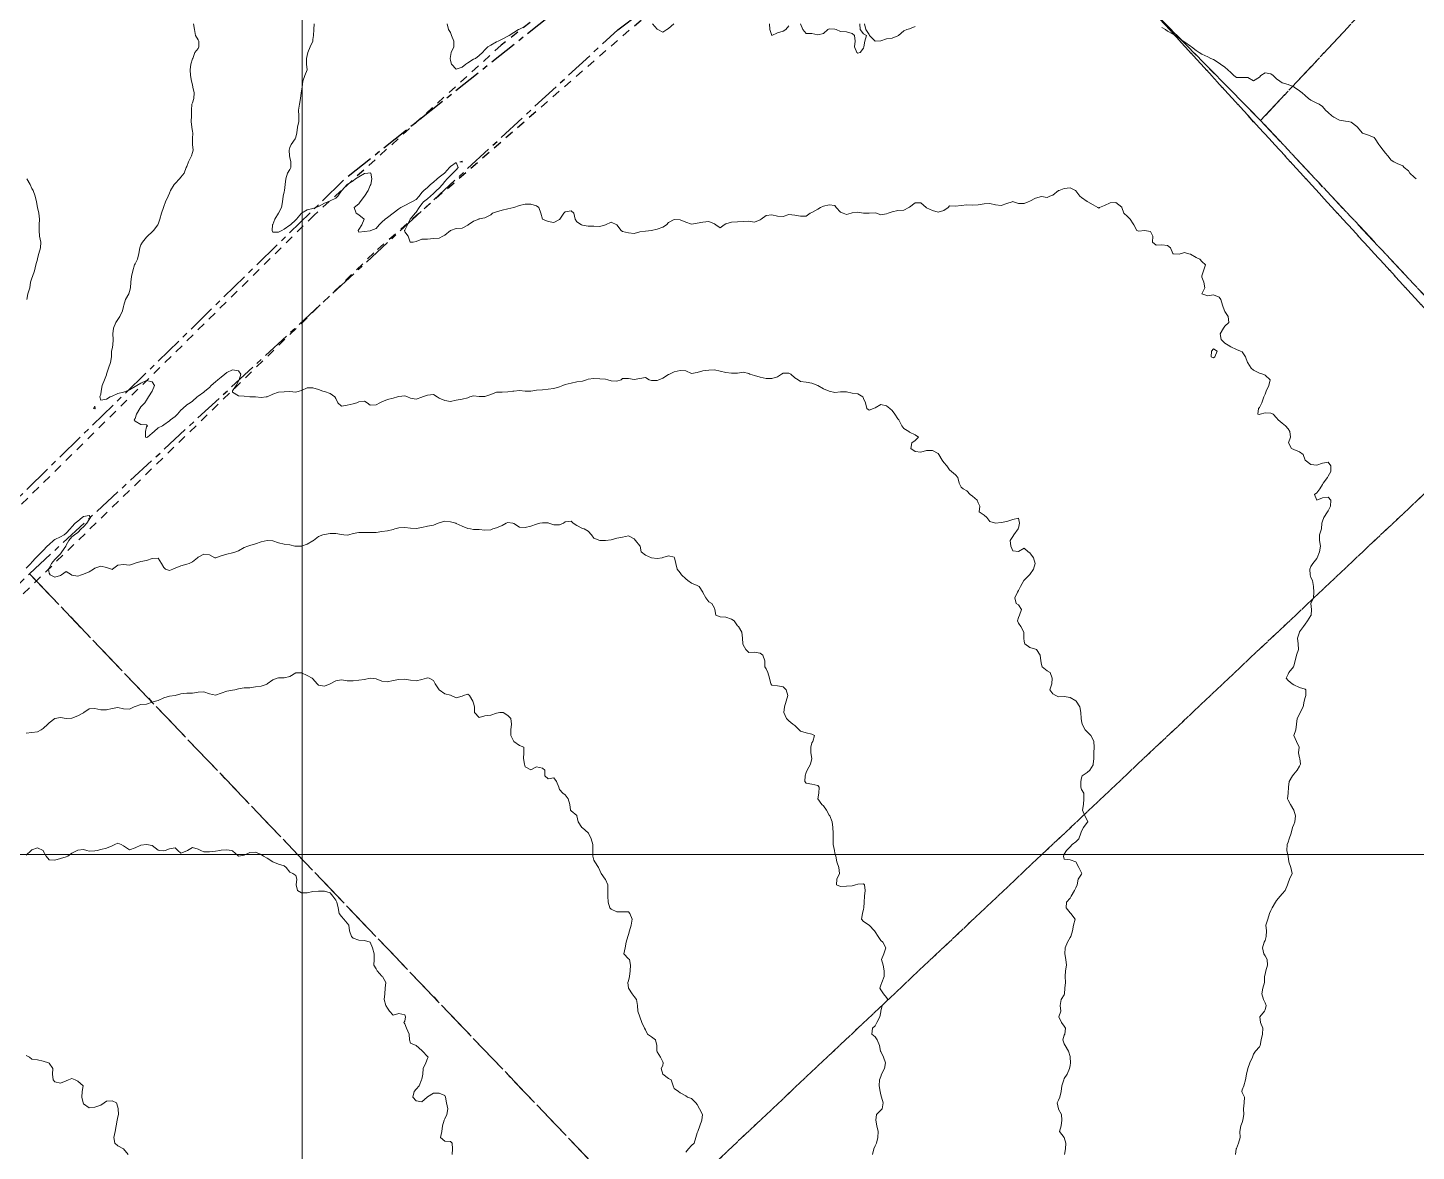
# Model space of a CAD drawing. Header units: centimetres. Extents: x 0 to 642158, y -847 to 649707.
# Drawn here: x 616142.9 to 616263.9, y 620061.5 to 620159.4 of the extents above; entities that cross this region are included whole.
import ezdxf

# ---------------------------------------------------------------- set-up
doc = ezdxf.new("R2010")
doc.units = ezdxf.units.CM
doc.header["$MEASUREMENT"] = 0
doc.linetypes.add('CENTERX2', pattern=[4, 2.5, -0.5, 0.5, -0.5])
doc.linetypes.add('JIS_02_0.7', pattern=[1.35, 0.75, -0.6])
for name, color, linetype, lineweight in [('MEV_grille', 254, 'Continuous', 9), ('WAL_parcellaire agricole', 7, 'JIS_02_0.7', 25), ('WAL_topographie 0.5', 253, 'Continuous', 20)]:
    doc.layers.add(name, color=color, linetype=linetype, lineweight=lineweight)
doc.layers.add('SPW_parcellaire cadastral', color=7, linetype='CENTERX2', lineweight=25, true_color=0xff0542)

# ---------------------------------------------------------------- blocks, each defined once
blk = doc.blocks.new('*U114')
at = {"layer": 'MEV_grille', "transparency": 33554687}
blk.add_lwpolyline([(-1338.46, 0), (1338.46, 0)], dxfattribs=at)
blk = doc.blocks.new('*U115')
at = {"layer": 'MEV_grille', "color": 0, "linetype": 'ByBlock', "lineweight": -2, "transparency": 16777216}
blk.add_blockref('*U114', (0, -2300), dxfattribs=at)
blk = doc.blocks.new('*U112')
at = {"layer": 'MEV_grille', "transparency": 33554687}
blk.add_lwpolyline([(0, 1825.48), (0, -1825.48)], dxfattribs=at)
blk = doc.blocks.new('*U113')
at = {"layer": 'MEV_grille', "color": 0, "linetype": 'ByBlock', "lineweight": -2, "transparency": 16777216}
blk.add_blockref('*U112', (800, 0), dxfattribs=at)

msp = doc.modelspace()

# ---------------------------------------------------------------- linework, layer by layer
at = {"layer": 'SPW_parcellaire cadastral'}
for points in [[(616155.9, 620242.08), (616216.6, 620182.86), (616170.37, 620146.09), (616119.96, 620096.9), (616069.56, 620148.73), (616067.6, 620150.74), (616073.59, 620158.11), (616113.07, 620206.18), (616147.2, 620247.75), (616150.2, 620246.29), (616151.22, 620245.8), (616155.9, 620242.08)], [(616222.13, 620179.98), (616283.97, 620227.06), (616286.31, 620227.66), (616306.46, 620204.93), (616291.83, 620192.56), (616278.13, 620180.94), (616277.11, 620179.86), (616250.36, 620151.34), (616222.13, 620179.98)], [(616222.13, 620179.98), (616250.36, 620151.34), (616334.42, 620061.61), (616280.66, 620008.69), (616260.83, 619988.74), (616195.35, 620057.12), (616143.04, 620111.85), (616194.32, 620159.24), (616222.13, 620179.98)], [(616334.42, 620061.61), (616250.36, 620151.34), (616277.11, 620179.86), (616361.28, 620089.74), (616352.29, 620080.31), (616335.2, 620062.38), (616334.42, 620061.61)], [(616077.74, 620009.28), (616059.73, 620026.74), (616058.29, 620028.13), (616143.04, 620111.85), (616195.35, 620057.12), (616112.99, 619974.75), (616077.74, 620009.28)]]:
    msp.add_lwpolyline(points, dxfattribs=at)
at = {"layer": 'WAL_parcellaire agricole'}
for points in [[(616150.91, 620359.08), (616183.11, 620336.64), (616208.95, 620308.64), (616155.62, 620243.47), (616217.86, 620182.71), (616203.66, 620173.21), (616184.17, 620157.9), (616167.87, 620143.1), (616128.47, 620104.2), (616097.78, 620073.39), (616056.23, 620032.04), (616023.65, 620063.14), (616022.71, 620062.37), (616011.3, 620073.7), (616009.71, 620074.11), (615999.98, 620060.38), (615981.48, 620034.03), (615960.98, 620049.53), (615951.28, 620035.38), (615946.22, 620026.58), (615935.6, 620032.37), (615936.08, 620036.98), (616150.91, 620359.08)], [(616451.58, 620182.83), (616359.35, 620087.95), (616335.14, 620062.82), (616272.57, 620126.31), (616223.3, 620180.14)], [(616196.96, 620160.61), (616207.56, 620168.81), (616223.3, 620180.14), (616272.57, 620126.31), (616113.49, 619976.3), (616060.15, 620027.29), (616123.14, 620091.3), (616173.37, 620140.1), (616196.96, 620160.61)], [(616319.64, 620046.82), (616269.98, 619995.15), (616211.32, 619940.14), (616204.66, 619942.48), (616171.16, 619951.8), (616128.49, 619960.8), (616113.49, 619976.3), (616272.57, 620126.31), (616335.14, 620062.82), (616319.64, 620046.82)]]:
    msp.add_lwpolyline(points, dxfattribs=at)
at = {"layer": 'WAL_topographie 0.5'}
for points in [[(616157.34, 620159.75), (616157.44, 620159.25), (616157.52, 620158.75), (616157.75, 620158.36), (616157.8, 620158.25), (616157.81, 620157.75), (616157.75, 620157.61), (616157.47, 620157.25), (616157.27, 620156.75), (616157.25, 620156.7), (616157.12, 620156.25), (616157.04, 620155.75), (616157.09, 620155.25), (616157.18, 620154.75), (616157.25, 620154.44), (616157.29, 620154.25), (616157.4, 620153.75), (616157.38, 620153.25), (616157.25, 620152.88), (616157.2, 620152.75), (616157.18, 620152.25), (616157.18, 620151.75), (616157.13, 620151.25), (616157.2, 620150.75), (616157.25, 620150.39), (616157.28, 620150.25), (616157.25, 620149.75), (616157.26, 620149.25), (616157.3, 620148.75), (616157.25, 620148.54), (616157.18, 620148.25), (616156.91, 620147.75), (616156.75, 620147.34), (616156.71, 620147.25), (616156.53, 620146.75), (616156.25, 620146.39), (616156.13, 620146.25), (616155.75, 620145.84), (616155.66, 620145.75), (616155.34, 620145.25), (616155.25, 620145.02), (616155.13, 620144.75), (616154.89, 620144.25), (616154.75, 620143.84), (616154.72, 620143.75), (616154.56, 620143.25), (616154.4, 620142.75), (616154.25, 620142.32), (616154.22, 620142.25), (616153.85, 620141.75), (616153.75, 620141.63), (616153.33, 620141.25), (616153.25, 620141.16), (616152.9, 620140.75), (616152.75, 620140.51), (616152.65, 620140.25), (616152.58, 620139.75), (616152.45, 620139.25), (616152.25, 620138.86), (616152.2, 620138.75), (616152.06, 620138.25), (616151.95, 620137.75), (616151.88, 620137.25), (616151.85, 620136.75), (616151.75, 620136.45), (616151.69, 620136.25), (616151.42, 620135.75), (616151.27, 620135.25), (616151.25, 620135.12), (616151.16, 620134.75), (616150.92, 620134.25), (616150.75, 620134.01), (616150.57, 620133.75), (616150.37, 620133.25), (616150.31, 620132.75), (616150.33, 620132.25), (616150.3, 620131.75), (616150.25, 620131.44), (616150.2, 620131.25), (616150.18, 620130.75), (616150.11, 620130.25), (616149.92, 620129.75), (616149.77, 620129.25), (616149.75, 620129.19), (616149.57, 620128.75), (616149.38, 620128.25), (616149.3, 620127.75), (616149.25, 620127.5), (616149.17, 620127.25), (616149.25, 620126.96), (616149.75, 620127.07), (616150.08, 620127.25), (616150.25, 620127.32), (616150.75, 620127.54), (616151.25, 620127.67), (616151.48, 620127.75), (616151.75, 620127.86), (616152.25, 620128.17), (616152.39, 620128.25), (616152.75, 620128.46), (616153.25, 620128.69), (616153.75, 620128.56), (616153.94, 620128.25), (616153.75, 620127.75), (616153.75, 620127.75), (616153.43, 620127.25), (616153.25, 620126.96), (616153.1, 620126.75), (616152.75, 620126.39), (616152.66, 620126.25), (616152.38, 620125.75), (616152.25, 620125.39), (616152.17, 620125.25), (616152.25, 620125.13), (616152.75, 620124.86), (616153.25, 620124.81), (616153.34, 620124.75), (616153.25, 620124.64), (616153.16, 620124.25), (616153.16, 620123.75), (616153.25, 620123.71), (616153.32, 620123.75), (616153.75, 620124.09), (616153.9, 620124.25), (616154.25, 620124.56), (616154.63, 620124.75), (616154.75, 620124.81), (616155.25, 620125.17), (616155.35, 620125.25), (616155.75, 620125.56), (616155.95, 620125.75), (616156.25, 620126.1), (616156.4, 620126.25), (616156.75, 620126.56), (616157.05, 620126.75), (616157.25, 620126.89), (616157.67, 620127.25), (616157.75, 620127.31), (616158.25, 620127.68), (616158.34, 620127.75), (616158.75, 620128.09), (616158.89, 620128.25), (616159.25, 620128.58), (616159.45, 620128.75), (616159.75, 620128.98), (616160.08, 620129.25), (616160.25, 620129.39), (616160.75, 620129.61), (616161.25, 620129.54), (616161.46, 620129.25), (616161.31, 620128.75), (616161.25, 620128.62), (616161.05, 620128.25), (616160.75, 620127.78), (616160.74, 620127.75), (616160.75, 620127.67), (616161.25, 620127.34), (616161.75, 620127.31), (616162.25, 620127.25), (616162.75, 620127.25), (616162.75, 620127.25), (616163.25, 620127.2), (616163.67, 620127.25), (616163.75, 620127.26), (616164.25, 620127.5), (616164.75, 620127.66), (616165.25, 620127.71), (616165.75, 620127.72), (616166.25, 620127.67), (616166.56, 620127.75), (616166.75, 620127.81), (616167.25, 620128.04), (616167.75, 620128.06), (616168.25, 620127.89), (616168.62, 620127.75), (616168.75, 620127.72), (616169.25, 620127.56), (616169.67, 620127.25), (616169.75, 620127.12), (616169.91, 620126.75), (616170.25, 620126.45), (616170.75, 620126.54), (616171.25, 620126.64), (616171.57, 620126.75), (616171.75, 620126.83), (616172.25, 620126.89), (616172.49, 620126.75), (616172.75, 620126.54), (616173.25, 620126.56), (616173.59, 620126.75), (616173.75, 620126.82), (616174.25, 620127.02), (616174.75, 620127.15), (616175.12, 620127.25), (616175.25, 620127.28), (616175.75, 620127.35), (616176, 620127.25), (616176.25, 620127.14), (616176.75, 620127.07), (616177.25, 620127.22), (616177.31, 620127.25), (616177.75, 620127.4), (616178.25, 620127.46), (616178.57, 620127.25), (616178.75, 620127.14), (616179.25, 620126.94), (616179.75, 620126.87), (616180.25, 620126.98), (616180.75, 620127.07), (616181.25, 620127.19), (616181.43, 620127.25), (616181.75, 620127.34), (616182.25, 620127.3), (616182.75, 620127.29), (616183.25, 620127.48), (616183.75, 620127.67), (616184.25, 620127.66), (616184.75, 620127.69), (616185.18, 620127.75), (616185.25, 620127.76), (616185.75, 620127.82), (616186.25, 620127.77), (616186.75, 620127.77), (616187.25, 620127.83), (616187.75, 620127.87), (616188.25, 620127.92), (616188.75, 620127.98), (616189.25, 620128.14), (616189.54, 620128.25), (616189.75, 620128.34), (616190.25, 620128.45), (616190.75, 620128.57), (616191.25, 620128.63), (616191.6, 620128.75), (616191.75, 620128.79), (616192.25, 620128.87), (616192.75, 620128.84), (616193.25, 620128.81), (616193.45, 620128.75), (616193.75, 620128.66), (616194.25, 620128.63), (616194.61, 620128.75), (616194.75, 620128.86), (616195.25, 620128.85), (616195.75, 620128.77), (616196.25, 620128.85), (616196.75, 620128.94), (616197.07, 620128.75), (616197.25, 620128.69), (616197.75, 620128.68), (616197.91, 620128.75), (616198.25, 620128.89), (616198.75, 620129.2), (616198.83, 620129.25), (616199.25, 620129.43), (616199.75, 620129.55), (616200.25, 620129.52), (616200.75, 620129.31), (616201.25, 620129.39), (616201.75, 620129.54), (616202.25, 620129.58), (616202.75, 620129.62), (616203.25, 620129.5), (616203.75, 620129.39), (616204.25, 620129.32), (616204.75, 620129.32), (616205.25, 620129.4), (616205.75, 620129.3), (616205.83, 620129.25), (616206.25, 620129.11), (616206.75, 620128.98), (616207.25, 620128.85), (616207.75, 620128.85), (616208.25, 620129), (616208.61, 620129.25), (616208.75, 620129.32), (616209.25, 620129.33), (616209.4, 620129.25), (616209.75, 620128.93), (616210.04, 620128.75), (616210.25, 620128.61), (616210.75, 620128.54), (616211.25, 620128.46), (616211.75, 620128.25), (616211.75, 620128.25), (616212.25, 620127.97), (616212.75, 620127.75), (616212.75, 620127.75), (616213.25, 620127.64), (616213.75, 620127.71), (616214.25, 620127.69), (616214.75, 620127.58), (616215.25, 620127.53), (616215.7, 620127.25), (616215.75, 620127.11), (616215.92, 620126.75), (616216.04, 620126.25), (616216.25, 620126.11), (616216.62, 620126.25), (616216.75, 620126.3), (616217.25, 620126.59), (616217.75, 620126.48), (616218.04, 620126.25), (616218.25, 620126.08), (616218.49, 620125.75), (616218.75, 620125.35), (616218.81, 620125.25), (616219.1, 620124.75), (616219.25, 620124.5), (616219.69, 620124.25), (616219.75, 620124.19), (616220.25, 620123.94), (616220.53, 620123.75), (616220.25, 620123.47), (616219.96, 620123.25), (616219.88, 620122.75), (616220.25, 620122.49), (616220.75, 620122.43), (616221.25, 620122.59), (616221.75, 620122.6), (616222.25, 620122.32), (616222.31, 620122.25), (616222.59, 620121.75), (616222.75, 620121.53), (616223, 620121.25), (616223.25, 620120.9), (616223.42, 620120.75), (616223.75, 620120.48), (616223.97, 620120.25), (616224.09, 620119.75), (616224.25, 620119.4), (616224.42, 620119.25), (616224.75, 620119.06), (616225.04, 620118.75), (616225.25, 620118.62), (616225.65, 620118.25), (616225.75, 620118.02), (616225.88, 620117.75), (616225.83, 620117.25), (616226.25, 620116.96), (616226.5, 620116.75), (616226.75, 620116.4), (616227.25, 620116.25), (616227.75, 620116.33), (616228.25, 620116.4), (616228.75, 620116.58), (616229.25, 620116.68), (616229.34, 620116.25), (616229.25, 620115.82), (616229.23, 620115.75), (616228.86, 620115.25), (616228.75, 620115.09), (616228.53, 620114.75), (616228.6, 620114.25), (616228.75, 620113.85), (616229.25, 620113.8), (616229.75, 620114.07), (616230.1, 620113.75), (616230.25, 620113.67), (616230.56, 620113.25), (616230.72, 620112.75), (616230.57, 620112.25), (616230.25, 620111.78), (616230.21, 620111.75), (616229.75, 620111.3), (616229.71, 620111.25), (616229.42, 620110.75), (616229.25, 620110.4), (616229.17, 620110.25), (616228.94, 620109.75), (616229.06, 620109.25), (616229.25, 620109.13), (616229.53, 620108.75), (616229.35, 620108.25), (616229.25, 620108.03), (616229.17, 620107.75), (616229.25, 620107.56), (616229.47, 620107.25), (616229.72, 620106.75), (616229.71, 620106.25), (616229.75, 620105.96), (616229.82, 620105.75), (616230.25, 620105.44), (616230.75, 620105.29), (616230.82, 620105.25), (616231.15, 620104.75), (616231.19, 620104.25), (616231.25, 620103.95), (616231.31, 620103.75), (616231.75, 620103.38), (616232.03, 620103.25), (616232.18, 620102.75), (616232.15, 620102.25), (616232, 620101.75), (616232.25, 620101.4), (616232.5, 620101.25), (616232.75, 620101.12), (616233.25, 620101.17), (616233.75, 620101.06), (616234.25, 620100.78), (616234.29, 620100.75), (616234.6, 620100.25), (616234.68, 620099.75), (616234.73, 620099.25), (616234.75, 620099.05), (616234.8, 620098.75), (616235.06, 620098.25), (616235.25, 620098.08), (616235.55, 620097.75), (616235.75, 620097.38), (616235.82, 620097.25), (616235.86, 620096.75), (616235.82, 620096.25), (616235.81, 620095.75), (616235.76, 620095.25), (616235.75, 620095.21), (616235.48, 620094.75), (616235.25, 620094.54), (616234.81, 620094.25), (616234.75, 620094.08), (616234.68, 620093.75), (616234.69, 620093.25), (616234.75, 620093.05), (616234.94, 620092.75), (616234.96, 620092.25), (616234.91, 620091.75), (616234.83, 620091.25), (616235.04, 620090.75), (616235.25, 620090.39), (616235.29, 620090.25), (616235.25, 620090.19), (616234.92, 620089.75), (616234.75, 620089.43), (616234.69, 620089.25), (616234.5, 620088.75), (616234.25, 620088.5), (616233.94, 620088.25), (616233.75, 620088.06), (616233.43, 620087.75), (616233.25, 620087.42), (616233.17, 620087.25), (616233.25, 620087), (616233.75, 620086.92), (616234.25, 620086.75), (616234.25, 620086.75), (616234.51, 620086.25), (616234.75, 620085.8), (616234.77, 620085.75), (616234.75, 620085.69), (616234.46, 620085.25), (616234.38, 620084.75), (616234.25, 620084.49), (616234.14, 620084.25), (616233.85, 620083.75), (616233.75, 620083.58), (616233.45, 620083.25), (616233.42, 620082.75), (616233.75, 620082.32), (616233.81, 620082.25), (616234.19, 620081.75), (616234.04, 620081.25), (616233.95, 620080.75), (616233.82, 620080.25), (616233.75, 620080.17), (616233.53, 620079.75), (616233.31, 620079.25), (616233.29, 620078.75), (616233.39, 620078.25), (616233.45, 620077.75), (616233.36, 620077.25), (616233.31, 620076.75), (616233.35, 620076.25), (616233.29, 620075.75), (616233.27, 620075.25), (616233.25, 620075.17), (616232.97, 620074.75), (616232.9, 620074.25), (616232.94, 620073.75), (616232.77, 620073.25), (616233, 620072.75), (616233.25, 620072.43), (616233.34, 620072.25), (616233.29, 620071.75), (616233.25, 620071.64), (616233.13, 620071.25), (616233.25, 620070.9), (616233.31, 620070.75), (616233.61, 620070.25), (616233.75, 620069.8), (616233.76, 620069.75), (616233.78, 620069.25), (616233.75, 620069), (616233.69, 620068.75), (616233.51, 620068.25), (616233.25, 620067.88), (616233.2, 620067.75), (616233.03, 620067.25), (616232.98, 620066.75), (616232.87, 620066.25), (616232.75, 620065.99), (616232.63, 620065.75), (616232.73, 620065.25), (616232.75, 620065.22), (616232.99, 620064.75), (616233.03, 620064.25), (616232.97, 620063.75), (616232.82, 620063.25), (616233.25, 620062.75), (616233.25, 620062.75), (616233.38, 620062.25), (616233.34, 620061.75), (616233.27, 620061.25)], [(616167.85, 620159.75), (616167.83, 620159.25), (616167.81, 620158.75), (616167.75, 620158.38), (616167.73, 620158.25), (616167.51, 620157.75), (616167.3, 620157.25), (616167.25, 620157), (616167.19, 620156.75), (616167.19, 620156.25), (616167.24, 620155.75), (616167.05, 620155.25), (616166.87, 620154.75), (616166.8, 620154.25), (616166.75, 620153.92), (616166.72, 620153.75), (616166.66, 620153.25), (616166.59, 620152.75), (616166.5, 620152.25), (616166.52, 620151.75), (616166.52, 620151.25), (616166.42, 620150.75), (616166.34, 620150.25), (616166.25, 620149.88), (616166.21, 620149.75), (616165.86, 620149.25), (616165.75, 620148.98), (616165.68, 620148.75), (616165.72, 620148.25), (616165.75, 620148.12), (616165.83, 620147.75), (616165.84, 620147.25), (616165.75, 620147.08), (616165.54, 620146.75), (616165.38, 620146.25), (616165.34, 620145.75), (616165.28, 620145.25), (616165.25, 620145.11), (616165.17, 620144.75), (616165.1, 620144.25), (616165, 620143.75), (616164.75, 620143.27), (616164.74, 620143.25), (616164.42, 620142.75), (616164.25, 620142.29), (616164.24, 620142.25), (616164.2, 620141.75), (616164.25, 620141.62), (616164.75, 620141.62), (616165.05, 620141.75), (616165.25, 620141.87), (616165.75, 620142.21), (616165.79, 620142.25), (616166.25, 620142.67), (616166.31, 620142.75), (616166.75, 620143.25), (616166.75, 620143.25), (616167.25, 620143.54), (616167.75, 620143.66), (616168, 620143.75), (616168.25, 620143.85), (616168.75, 620144.13), (616169.04, 620144.25), (616169.25, 620144.35), (616169.75, 620144.57), (616169.93, 620144.75), (616170.25, 620145.21), (616170.28, 620145.25), (616170.75, 620145.75), (616170.75, 620145.75), (616171.25, 620146.07), (616171.47, 620146.25), (616171.75, 620146.43), (616172.25, 620146.72), (616172.54, 620146.75), (616172.75, 620146.77), (616172.81, 620146.75), (616172.9, 620146.25), (616172.8, 620145.75), (616172.75, 620145.66), (616172.56, 620145.25), (616172.25, 620144.75), (616172.25, 620144.75), (616171.86, 620144.25), (616171.75, 620144.08), (616171.36, 620143.75), (616171.52, 620143.25), (616171.75, 620143.12), (616172.23, 620142.75), (616172.02, 620142.25), (616171.75, 620141.85), (616171.69, 620141.75), (616171.75, 620141.6), (616172.25, 620141.66), (616172.75, 620141.73), (616172.81, 620141.75), (616173.25, 620141.93), (616173.52, 620142.25), (616173.75, 620142.48), (616174.05, 620142.75), (616174.25, 620142.9), (616174.74, 620143.25), (616174.75, 620143.26), (616175.25, 620143.65), (616175.42, 620143.75), (616175.75, 620143.94), (616176.25, 620144.19), (616176.38, 620144.25), (616176.75, 620144.45), (616177.01, 620144.75), (616177.25, 620145.05), (616177.43, 620145.25), (616177.75, 620145.51), (616178.01, 620145.75), (616178.25, 620145.96), (616178.57, 620146.25), (616178.75, 620146.39), (616179.21, 620146.75), (616179.25, 620146.79), (616179.67, 620147.25), (616179.75, 620147.33), (616180.25, 620147.67), (616180.42, 620147.25), (616180.25, 620147.04), (616179.96, 620146.75), (616179.75, 620146.55), (616179.44, 620146.25), (616179.25, 620146.01), (616179.05, 620145.75), (616178.75, 620145.45), (616178.51, 620145.25), (616178.25, 620144.99), (616178.01, 620144.75), (616177.75, 620144.52), (616177.38, 620144.25), (616177.25, 620144.09), (616177.01, 620143.75), (616176.75, 620143.36), (616176.67, 620143.25), (616176.25, 620142.77), (616176.24, 620142.75), (616176, 620142.25), (616175.75, 620141.77), (616175.74, 620141.75), (616175.75, 620141.65), (616176.04, 620141.25), (616176.22, 620140.75), (616176.25, 620140.73), (616176.5, 620140.75), (616176.75, 620140.81), (616177.25, 620141.01), (616177.75, 620141), (616178.25, 620141.05), (616178.75, 620141.09), (616179.07, 620141.25), (616179.25, 620141.36), (616179.73, 620141.75), (616179.75, 620141.76), (616180.25, 620141.93), (616180.75, 620141.97), (616181.25, 620142.22), (616181.27, 620142.25), (616181.75, 620142.58), (616182.21, 620142.75), (616182.25, 620142.77), (616182.75, 620142.86), (616183.25, 620143.13), (616183.4, 620143.25), (616183.75, 620143.39), (616184.25, 620143.53), (616184.75, 620143.64), (616185.25, 620143.75), (616185.25, 620143.75), (616185.75, 620143.94), (616186.25, 620144.05), (616186.75, 620144.04), (616187.25, 620143.9), (616187.44, 620143.75), (616187.62, 620143.25), (616187.75, 620142.75), (616187.75, 620142.75), (616188.25, 620142.53), (616188.75, 620142.44), (616189.25, 620142.71), (616189.28, 620142.75), (616189.63, 620143.25), (616189.75, 620143.37), (616190.25, 620143.46), (616190.49, 620143.25), (616190.6, 620142.75), (616190.75, 620142.51), (616191.15, 620142.25), (616191.25, 620142.21), (616191.75, 620142.14), (616192.25, 620142.14), (616192.75, 620142.1), (616193.25, 620142.25), (616193.25, 620142.25), (616193.75, 620142.47), (616194.25, 620142.25), (616194.25, 620142.25), (616194.63, 620141.75), (616194.75, 620141.68), (616195.25, 620141.55), (616195.75, 620141.49), (616196.25, 620141.63), (616196.75, 620141.69), (616197.25, 620141.75), (616197.25, 620141.75), (616197.75, 620141.87), (616198.25, 620142.03), (616198.56, 620142.25), (616198.75, 620142.46), (616199.25, 620142.7), (616199.75, 620142.67), (616200.25, 620142.48), (616200.75, 620142.31), (616201.25, 620142.4), (616201.75, 620142.49), (616202.25, 620142.55), (616202.75, 620142.34), (616202.88, 620142.25), (616203.25, 620141.99), (616203.6, 620142.25), (616203.75, 620142.33), (616204.25, 620142.49), (616204.75, 620142.5), (616205.25, 620142.55), (616205.75, 620142.56), (616206.25, 620142.48), (616206.75, 620142.69), (616206.82, 620142.75), (616207.25, 620143.05), (616207.75, 620143.12), (616208.25, 620142.99), (616208.75, 620142.98), (616209.25, 620143.16), (616209.75, 620143.1), (616210.25, 620142.99), (616210.75, 620142.99), (616211.09, 620143.25), (616211.25, 620143.32), (616211.75, 620143.61), (616212, 620143.75), (616212.25, 620143.88), (616212.75, 620143.99), (616213.25, 620143.92), (616213.36, 620143.75), (616213.75, 620143.34), (616213.98, 620143.25), (616214.25, 620143.15), (616214.68, 620143.25), (616214.75, 620143.28), (616215.25, 620143.36), (616215.75, 620143.26), (616216.25, 620143.27), (616216.75, 620143.3), (616216.89, 620143.25), (616217.25, 620143.12), (616217.75, 620143.2), (616217.88, 620143.25), (616218.25, 620143.37), (616218.75, 620143.49), (616219.25, 620143.53), (616219.69, 620143.75), (616219.75, 620143.78), (616220.25, 620144.16), (616220.75, 620144.16), (616221.2, 620143.75), (616221.25, 620143.72), (616221.75, 620143.5), (616222.25, 620143.36), (616222.75, 620143.51), (616223.12, 620143.75), (616223.25, 620143.89), (616223.75, 620143.88), (616224.25, 620143.92), (616224.75, 620143.99), (616225.25, 620143.95), (616225.75, 620143.99), (616226.25, 620144.08), (616226.75, 620144.12), (616227.25, 620144), (616227.75, 620143.94), (616228.25, 620144.11), (616228.69, 620144.25), (616228.75, 620144.28), (616228.81, 620144.25), (616229.25, 620144.1), (616229.75, 620144.1), (616230.1, 620144.25), (616230.25, 620144.32), (616230.75, 620144.57), (616231.25, 620144.71), (616231.75, 620144.63), (616232, 620144.75), (616232.25, 620144.83), (616232.75, 620145.23), (616232.79, 620145.25), (616233.25, 620145.41), (616233.75, 620145.48), (616234.21, 620145.25), (616234.25, 620145.22), (616234.61, 620144.75), (616234.75, 620144.62), (616235.25, 620144.27), (616235.31, 620144.25), (616235.75, 620143.98), (616236.18, 620143.75), (616236.25, 620143.71), (616236.31, 620143.75), (616236.75, 620143.93), (616237.25, 620144.15), (616237.75, 620144.19), (616238.25, 620143.78), (616238.27, 620143.75), (616238.43, 620143.25), (616238.75, 620142.98), (616238.99, 620142.75), (616239.25, 620142.33), (616239.3, 620142.25), (616239.58, 620141.75), (616239.75, 620141.71), (616240.25, 620141.75), (616240.25, 620141.75), (616240.25, 620141.75), (616240.75, 620141.66), (616240.96, 620141.25), (616240.94, 620140.75), (616241.25, 620140.47), (616241.75, 620140.5), (616242.25, 620140.46), (616242.5, 620140.25), (616242.72, 620139.75), (616242.75, 620139.73), (616243.25, 620139.68), (616243.44, 620139.75), (616243.75, 620139.83), (616243.96, 620139.75), (616244.25, 620139.68), (616244.75, 620139.41), (616245.06, 620139.25), (616245.25, 620139.04), (616245.55, 620138.75), (616245.39, 620138.25), (616245.25, 620137.81), (616245.24, 620137.75), (616245.25, 620137.68), (616245.4, 620137.25), (616245.51, 620136.75), (616245.25, 620136.25), (616245.75, 620136.05), (616246.25, 620136.14), (616246.75, 620135.95), (616246.88, 620135.75), (616247.05, 620135.25), (616247.2, 620134.75), (616247.25, 620134.7), (616247.53, 620134.25), (616247.59, 620133.75), (616247.25, 620133.43), (616247.12, 620133.25), (616246.82, 620132.75), (616246.92, 620132.25), (616247.25, 620131.94), (616247.52, 620131.75), (616247.75, 620131.61), (616248.25, 620131.38), (616248.62, 620131.25), (616248.75, 620131.17), (616249.03, 620130.75), (616249.22, 620130.25), (616249.25, 620130.22), (616249.55, 620129.75), (616249.75, 620129.58), (616250.25, 620129.33), (616250.55, 620129.25), (616250.75, 620129.16), (616251.2, 620128.75), (616251.08, 620128.25), (616250.84, 620127.75), (616250.75, 620127.5), (616250.65, 620127.25), (616250.47, 620126.75), (616250.25, 620126.34), (616250.19, 620126.25), (616250.12, 620125.75), (616250.25, 620125.73), (616250.33, 620125.75), (616250.75, 620125.86), (616251.25, 620125.84), (616251.44, 620125.75), (616251.75, 620125.42), (616251.88, 620125.25), (616252.25, 620124.96), (616252.52, 620124.75), (616252.75, 620124.49), (616252.91, 620124.25), (616252.97, 620123.75), (616252.79, 620123.25), (616253.06, 620122.75), (616253.25, 620122.68), (616253.75, 620122.47), (616254.06, 620122.25), (616254.25, 620121.75), (616254.25, 620121.75), (616254.75, 620121.36), (616255.25, 620121.31), (616255.75, 620121.47), (616256.25, 620121.57), (616256.48, 620121.25), (616256.48, 620120.75), (616256.25, 620120.34), (616256.18, 620120.25), (616255.8, 620119.75), (616255.75, 620119.64), (616255.53, 620119.25), (616255.25, 620118.9), (616255.07, 620118.75), (616255.25, 620118.25), (616255.75, 620118.46), (616256.25, 620118.52), (616256.47, 620118.25), (616256.45, 620117.75), (616256.25, 620117.33), (616256.2, 620117.25), (616255.86, 620116.75), (616255.75, 620116.42), (616255.69, 620116.25), (616255.68, 620115.75), (616255.5, 620115.25), (616255.48, 620114.75), (616255.57, 620114.25), (616255.49, 620113.75), (616255.29, 620113.25), (616255.25, 620113.19), (616254.92, 620112.75), (616254.75, 620112.48), (616254.64, 620112.25), (616254.68, 620111.75), (616254.75, 620111.53), (616254.88, 620111.25), (616254.98, 620110.75), (616255.01, 620110.25), (616254.96, 620109.75), (616254.75, 620109.25), (616254.8, 620108.75), (616254.77, 620108.25), (616254.75, 620108.22), (616254.46, 620107.75), (616254.25, 620107.46), (616254.09, 620107.25), (616253.75, 620106.78), (616253.74, 620106.75), (616253.57, 620106.25), (616253.63, 620105.75), (616253.67, 620105.25), (616253.49, 620104.75), (616253.36, 620104.25), (616253.25, 620103.82), (616253.22, 620103.75), (616252.82, 620103.25), (616252.75, 620103.1), (616252.59, 620102.75), (616252.75, 620102.56), (616253.12, 620102.25), (616253.25, 620102.16), (616253.75, 620101.94), (616254.25, 620101.8), (616254.31, 620101.75), (616254.3, 620101.25), (616254.25, 620101.08), (616254.17, 620100.75), (616254.06, 620100.25), (616253.81, 620099.75), (616253.75, 620099.63), (616253.54, 620099.25), (616253.48, 620098.75), (616253.43, 620098.25), (616253.25, 620097.75), (616253.5, 620097.25), (616253.71, 620096.75), (616253.67, 620096.25), (616253.75, 620095.82), (616253.77, 620095.75), (616253.83, 620095.25), (616253.75, 620095.09), (616253.54, 620094.75), (616253.25, 620094.38), (616253.13, 620094.25), (616252.84, 620093.75), (616252.8, 620093.25), (616252.75, 620092.75), (616252.75, 620092.75), (616252.69, 620092.25), (616252.75, 620092.12), (616252.96, 620091.75), (616253.25, 620091.25), (616253.25, 620091.25), (616253.39, 620090.75), (616253.35, 620090.25), (616253.25, 620090), (616253.15, 620089.75), (616253.03, 620089.25), (616252.84, 620088.75), (616252.75, 620088.46), (616252.67, 620088.25), (616252.66, 620087.75), (616252.75, 620087.25), (616252.75, 620087.25), (616252.83, 620086.75), (616252.98, 620086.25), (616253.1, 620085.75), (616252.89, 620085.25), (616252.75, 620084.92), (616252.69, 620084.75), (616252.51, 620084.25), (616252.25, 620083.96), (616252.06, 620083.75), (616251.75, 620083.39), (616251.67, 620083.25), (616251.36, 620082.75), (616251.25, 620082.52), (616251.14, 620082.25), (616250.98, 620081.75), (616250.82, 620081.25), (616250.86, 620080.75), (616250.85, 620080.25), (616250.75, 620079.9), (616250.68, 620079.75), (616250.52, 620079.25), (616250.64, 620078.75), (616250.75, 620078.57), (616250.93, 620078.25), (616250.96, 620077.75), (616250.81, 620077.25), (616250.75, 620076.96), (616250.7, 620076.75), (616250.71, 620076.25), (616250.55, 620075.75), (616250.47, 620075.25), (616250.62, 620074.75), (616250.75, 620074.47), (616250.85, 620074.25), (616250.75, 620073.85), (616250.69, 620073.75), (616250.28, 620073.25), (616250.36, 620072.75), (616250.54, 620072.25), (616250.53, 620071.75), (616250.42, 620071.25), (616250.32, 620070.75), (616250.25, 620070.64), (616249.92, 620070.25), (616249.75, 620070), (616249.64, 620069.75), (616249.42, 620069.25), (616249.25, 620068.75), (616249.25, 620068.75), (616249.12, 620068.25), (616249.03, 620067.75), (616248.9, 620067.25), (616248.75, 620066.88), (616248.72, 620066.75), (616248.75, 620066.67), (616248.96, 620066.25), (616248.92, 620065.75), (616248.88, 620065.25), (616248.89, 620064.75), (616248.81, 620064.25), (616248.75, 620064.04), (616248.65, 620063.75), (616248.54, 620063.25), (616248.57, 620062.75), (616248.43, 620062.25), (616248.25, 620061.79), (616248.24, 620061.75), (616248.16, 620061.25)], [(616179.46, 620159.75), (616179.58, 620159.25), (616179.75, 620159), (616179.84, 620158.75), (616180.04, 620158.25), (616180.04, 620157.75), (616179.81, 620157.25), (616179.75, 620156.92), (616179.71, 620156.75), (616179.75, 620156.55), (616179.82, 620156.25), (616180.25, 620155.8), (616180.75, 620155.99), (616181.07, 620156.25), (616181.25, 620156.36), (616181.75, 620156.67), (616181.91, 620156.75), (616182.25, 620157.01), (616182.52, 620157.25), (616182.75, 620157.48), (616183.01, 620157.75), (616183.25, 620157.91), (616183.75, 620158.18), (616183.91, 620158.25), (616184.25, 620158.41), (616184.75, 620158.68), (616184.86, 620158.75), (616185.25, 620159), (616185.68, 620159.25), (616185.75, 620159.29), (616186.25, 620159.56)], [(616197.35, 620159.75), (616197.75, 620159.3), (616197.83, 620159.25), (616198.25, 620159.04), (616198.61, 620159.25), (616198.75, 620159.34), (616199.22, 620159.75)], [(616207.54, 620159.75), (616207.57, 620159.25), (616207.75, 620158.75), (616208.25, 620158.97), (616208.75, 620159.12), (616208.96, 620159.25), (616209.25, 620159.57)], [(616210.25, 620159.75), (616210.45, 620159.25), (616210.75, 620158.93), (616211.25, 620158.91), (616211.75, 620158.81), (616212.25, 620158.93), (616212.63, 620159.25), (616212.75, 620159.33), (616213.25, 620159.29), (616213.36, 620159.25), (616213.75, 620159.1), (616214.25, 620159.07), (616214.75, 620158.93), (616214.95, 620158.75), (616215.03, 620158.25), (616214.96, 620157.75), (616215.15, 620157.25), (616215.25, 620157.19), (616215.46, 620157.25), (616215.75, 620157.65), (616215.78, 620157.75), (616215.85, 620158.25), (616216, 620158.75), (616215.75, 620158.88), (616215.45, 620159.25), (616215.42, 620159.75)], [(616215.83, 620159.75), (616215.94, 620159.25), (616216.25, 620158.83), (616216.28, 620158.75), (616216.75, 620158.25), (616217.25, 620158.27), (616217.75, 620158.44), (616218.25, 620158.51), (616218.75, 620158.72), (616218.8, 620158.75), (616219.25, 620159.15), (616219.53, 620159.25), (616219.75, 620159.31), (616220.25, 620159.54)], [(616241.75, 620159.44), (616242.06, 620159.25), (616242.25, 620159.12), (616242.75, 620158.85), (616242.91, 620158.75), (616243.25, 620158.52), (616243.62, 620158.25), (616243.75, 620158.15), (616244.25, 620157.81), (616244.34, 620157.75), (616244.75, 620157.44), (616245.01, 620157.25), (616245.25, 620157.11), (616245.75, 620156.89), (616246.03, 620156.75), (616246.25, 620156.64), (616246.75, 620156.33), (616246.87, 620156.25), (616247.25, 620155.97), (616247.51, 620155.75), (616247.75, 620155.51), (616248.02, 620155.25), (616248.25, 620155.07), (616248.75, 620155.09), (616249.25, 620155.08), (616249.75, 620154.79), (616250.25, 620155.12), (616250.38, 620155.25), (616250.75, 620155.48), (616251.25, 620155.39), (616251.46, 620155.25), (616251.75, 620154.98), (616252.03, 620154.75), (616252.25, 620154.62), (616252.75, 620154.46), (616253.25, 620154.27), (616253.29, 620154.25), (616253.75, 620153.91), (616253.98, 620153.75), (616254.25, 620153.52), (616254.52, 620153.25), (616254.75, 620153.1), (616255.25, 620152.85), (616255.46, 620152.75), (616255.75, 620152.55), (616256.02, 620152.25), (616256.25, 620152.02), (616256.57, 620151.75), (616256.75, 620151.63), (616257.25, 620151.38), (616257.75, 620151.29), (616258, 620151.25), (616258.25, 620151.2), (616258.75, 620150.81), (616258.82, 620150.75), (616259.22, 620150.25), (616259.25, 620150.22), (616259.75, 620150.06), (616260.25, 620149.85), (616260.34, 620149.75), (616260.67, 620149.25), (616260.75, 620149.13), (616261.03, 620148.75), (616261.25, 620148.49), (616261.45, 620148.25), (616261.75, 620147.87), (616261.97, 620147.75), (616262.25, 620147.58), (616262.75, 620147.4), (616262.87, 620147.25), (616263.25, 620146.95), (616263.38, 620146.75), (616263.75, 620146.39), (616263.93, 620146.25)], [(616180.77, 620147.75), (616180.75, 620147.72), (616180.55, 620147.75), (616180.75, 620147.79), (616180.77, 620147.75)], [(616142.8, 620146.25), (616143.09, 620145.75), (616143.25, 620145.42), (616143.36, 620145.25), (616143.53, 620144.75), (616143.67, 620144.25), (616143.75, 620143.75), (616143.75, 620143.75), (616143.85, 620143.25), (616143.91, 620142.75), (616143.89, 620142.25), (616143.89, 620141.75), (616143.92, 620141.25), (616144.02, 620140.75), (616143.99, 620140.25), (616143.85, 620139.75), (616143.75, 620139.31), (616143.73, 620139.25), (616143.6, 620138.75), (616143.47, 620138.25), (616143.3, 620137.75), (616143.25, 620137.61), (616143.13, 620137.25), (616143.08, 620136.75), (616142.91, 620136.25), (616142.81, 620135.75)], [(616246.25, 620130.67), (616246.38, 620130.75), (616246.58, 620131.25), (616246.25, 620131.45), (616246.07, 620131.25), (616246.06, 620130.75), (616246.25, 620130.67)], [(616148.75, 620126.22), (616148.77, 620126.25), (616148.75, 620126.45), (616148.61, 620126.25), (616148.75, 620126.22)], [(616142.75, 620112.33), (616143.15, 620112.75), (616143.25, 620112.86), (616143.61, 620113.25), (616143.75, 620113.39), (616144.12, 620113.75), (616144.25, 620113.88), (616144.59, 620114.25), (616144.75, 620114.4), (616145.15, 620114.75), (616145.25, 620114.83), (616145.75, 620115.08), (616146.06, 620115.25), (616146.25, 620115.38), (616146.58, 620115.75), (616146.75, 620115.93), (616147.03, 620116.25), (616147.25, 620116.44), (616147.63, 620116.75), (616147.75, 620116.83), (616148.25, 620116.92), (616148.37, 620116.75), (616148.25, 620116.59), (616148.03, 620116.25), (616147.75, 620115.95), (616147.56, 620115.75), (616147.25, 620115.45), (616146.97, 620115.25), (616146.75, 620115.06), (616146.48, 620114.75), (616146.25, 620114.34), (616146.21, 620114.25), (616145.85, 620113.75), (616145.75, 620113.6), (616145.4, 620113.25), (616145.25, 620113.09), (616144.96, 620112.75), (616144.75, 620112.35), (616144.7, 620112.25), (616144.75, 620111.9), (616144.86, 620111.75), (616145.25, 620111.54), (616145.75, 620111.69), (616145.83, 620111.75), (616146.25, 620112.06), (616146.71, 620111.75), (616146.75, 620111.73), (616147.25, 620111.64), (616147.57, 620111.75), (616147.75, 620111.81), (616148.25, 620112.01), (616148.61, 620112.25), (616148.75, 620112.34), (616149.25, 620112.52), (616149.75, 620112.4), (616150.18, 620112.25), (616150.25, 620112.23), (616150.28, 620112.25), (616150.75, 620112.61), (616151.25, 620112.66), (616151.75, 620112.61), (616152.2, 620112.75), (616152.25, 620112.77), (616152.75, 620112.91), (616153.25, 620113.01), (616153.75, 620113.19), (616154.25, 620113.22), (616154.55, 620112.75), (616154.75, 620112.39), (616154.9, 620112.25), (616155.25, 620112.12), (616155.53, 620112.25), (616155.75, 620112.34), (616156.25, 620112.55), (616156.75, 620112.68), (616156.96, 620112.75), (616157.25, 620112.88), (616157.7, 620113.25), (616157.75, 620113.3), (616158.25, 620113.57), (616158.75, 620113.49), (616159.21, 620113.25), (616159.25, 620113.24), (616159.29, 620113.25), (616159.75, 620113.42), (616160.25, 620113.55), (616160.75, 620113.67), (616161.02, 620113.75), (616161.25, 620113.85), (616161.75, 620114.13), (616162.07, 620114.25), (616162.25, 620114.3), (616162.75, 620114.46), (616163.25, 620114.64), (616163.75, 620114.75), (616163.75, 620114.75), (616163.75, 620114.75), (616164.25, 620114.73), (616164.75, 620114.55), (616165.25, 620114.43), (616165.75, 620114.38), (616166.17, 620114.25), (616166.25, 620114.24), (616166.5, 620114.25), (616166.75, 620114.26), (616167.25, 620114.43), (616167.75, 620114.71), (616167.8, 620114.75), (616168.25, 620115.1), (616168.62, 620115.25), (616168.75, 620115.28), (616169.25, 620115.35), (616169.75, 620115.37), (616170.25, 620115.28), (616170.45, 620115.25), (616170.75, 620115.21), (616170.89, 620115.25), (616171.25, 620115.37), (616171.75, 620115.44), (616172.25, 620115.45), (616172.75, 620115.44), (616173.25, 620115.44), (616173.75, 620115.52), (616174.25, 620115.6), (616174.75, 620115.71), (616174.9, 620115.75), (616175.25, 620115.85), (616175.75, 620115.87), (616176.25, 620115.81), (616176.75, 620115.78), (616177.25, 620115.87), (616177.75, 620115.99), (616178.25, 620116.07), (616178.67, 620116.25), (616178.75, 620116.28), (616179.25, 620116.42), (616179.75, 620116.38), (616180.21, 620116.25), (616180.25, 620116.23), (616180.75, 620116), (616181.25, 620115.78), (616181.5, 620115.75), (616181.75, 620115.72), (616182.25, 620115.71), (616182.75, 620115.65), (616183.25, 620115.69), (616183.42, 620115.75), (616183.75, 620115.84), (616184.25, 620116.05), (616184.6, 620116.25), (616184.75, 620116.33), (616185.19, 620116.25), (616185.25, 620116.23), (616185.75, 620115.92), (616186.25, 620115.88), (616186.75, 620115.99), (616187.25, 620116.18), (616187.53, 620116.25), (616187.75, 620116.29), (616188.25, 620116.28), (616188.32, 620116.25), (616188.75, 620116.11), (616189.25, 620116.1), (616189.59, 620116.25), (616189.75, 620116.38), (616190.25, 620116.44), (616190.45, 620116.25), (616190.75, 620116.06), (616191.25, 620115.8), (616191.39, 620115.75), (616191.75, 620115.57), (616192.04, 620115.25), (616192.25, 620114.96), (616192.75, 620114.75), (616193.25, 620114.76), (616193.75, 620114.81), (616194.25, 620114.95), (616194.75, 620115.05), (616195.25, 620115.15), (616195.75, 620114.88), (616195.88, 620114.75), (616196.25, 620114.29), (616196.28, 620114.25), (616196.37, 620113.75), (616196.75, 620113.47), (616197.25, 620113.25), (616197.25, 620113.25), (616197.75, 620113.17), (616198.18, 620113.25), (616198.25, 620113.27), (616198.75, 620113.41), (616199.25, 620113.29), (616199.28, 620113.25), (616199.39, 620112.75), (616199.49, 620112.25), (616199.75, 620111.93), (616199.89, 620111.75), (616200.25, 620111.4), (616200.42, 620111.25), (616200.75, 620111.02), (616201.25, 620110.83), (616201.41, 620110.75), (616201.73, 620110.25), (616201.75, 620110.21), (616202, 620109.75), (616202.25, 620109.41), (616202.53, 620109.25), (616202.75, 620108.85), (616202.78, 620108.75), (616202.86, 620108.25), (616203.25, 620108.1), (616203.75, 620108.07), (616204.25, 620107.89), (616204.48, 620107.75), (616204.75, 620107.32), (616204.86, 620107.25), (616205.15, 620106.75), (616205.2, 620106.25), (616205.22, 620105.75), (616205.25, 620105.65), (616205.49, 620105.25), (616205.75, 620104.99), (616206.25, 620105.02), (616206.75, 620104.93), (616206.96, 620104.75), (616207.14, 620104.25), (616207.15, 620103.75), (616207.25, 620103.58), (616207.41, 620103.25), (616207.54, 620102.75), (616207.68, 620102.25), (616207.75, 620102.15), (616208.25, 620102.08), (616208.75, 620102), (616208.99, 620101.75), (616209.14, 620101.25), (616209, 620100.75), (616208.86, 620100.25), (616208.8, 620099.75), (616209.04, 620099.25), (616209.25, 620099.05), (616209.59, 620098.75), (616209.75, 620098.62), (616210.15, 620098.25), (616210.25, 620098.14), (616210.75, 620097.99), (616211.25, 620097.87), (616211.46, 620097.75), (616211.32, 620097.25), (616211.25, 620097.12), (616211.14, 620096.75), (616211.15, 620096.25), (616211.23, 620095.75), (616211.11, 620095.25), (616210.84, 620094.75), (616210.75, 620094.54), (616210.66, 620094.25), (616210.63, 620093.75), (616210.75, 620093.62), (616211.25, 620093.53), (616211.75, 620093.41), (616211.89, 620093.25), (616211.85, 620092.75), (616211.75, 620092.25), (616212.11, 620091.75), (616212.25, 620091.62), (616212.51, 620091.25), (616212.75, 620090.83), (616212.8, 620090.75), (616213.01, 620090.25), (616213.07, 620089.75), (616213.11, 620089.25), (616213.1, 620088.75), (616213.09, 620088.25), (616213.22, 620087.75), (616213.25, 620087.5), (616213.33, 620087.25), (616213.42, 620086.75), (616213.6, 620086.25), (616213.65, 620085.75), (616213.42, 620085.25), (616213.39, 620084.75), (616213.75, 620084.61), (616214.25, 620084.64), (616214.75, 620084.67), (616215.04, 620084.75), (616215.25, 620084.82), (616215.75, 620084.84), (616215.84, 620084.75), (616215.89, 620084.25), (616215.82, 620083.75), (616215.8, 620083.25), (616215.78, 620082.75), (616215.75, 620082.62), (616215.67, 620082.25), (616215.58, 620081.75), (616215.75, 620081.56), (616216.25, 620081.25), (616216.25, 620081.25), (616216.69, 620080.75), (616216.75, 620080.65), (616217.01, 620080.25), (616217.25, 620079.91), (616217.43, 620079.75), (616217.69, 620079.25), (616217.51, 620078.75), (616217.32, 620078.25), (616217.47, 620077.75), (616217.54, 620077.25), (616217.54, 620076.75), (616217.35, 620076.25), (616217.25, 620076), (616217.16, 620075.75), (616217.25, 620075.59), (616217.5, 620075.25), (616217.75, 620074.94), (616217.86, 620074.75), (616217.75, 620074.62), (616217.37, 620074.25), (616217.26, 620073.75), (616217.25, 620073.69), (616217.17, 620073.25), (616216.9, 620072.75), (616216.75, 620072.48), (616216.52, 620072.25), (616216.48, 620071.75), (616216.75, 620071.52), (616216.95, 620071.25), (616217.15, 620070.75), (616217.23, 620070.25), (616217.25, 620070.22), (616217.48, 620069.75), (616217.67, 620069.25), (616217.57, 620068.75), (616217.32, 620068.25), (616217.25, 620068.05), (616217.15, 620067.75), (616217.1, 620067.25), (616217.19, 620066.75), (616217.25, 620066.45), (616217.32, 620066.25), (616217.45, 620065.75), (616217.36, 620065.25), (616217.25, 620065.11), (616216.89, 620064.75), (616216.83, 620064.25), (616216.92, 620063.75), (616217.02, 620063.25), (616217, 620062.75), (616216.88, 620062.25), (616216.75, 620062.01), (616216.65, 620061.75), (616216.53, 620061.25)], [(616142.75, 620097.95), (616143.25, 620098.01), (616143.75, 620098.09), (616144.07, 620098.25), (616144.25, 620098.38), (616144.64, 620098.75), (616144.75, 620098.85), (616145.25, 620099.25), (616145.25, 620099.25), (616145.75, 620099.33), (616146.25, 620099.25), (616146.75, 620099.28), (616147.25, 620099.46), (616147.75, 620099.73), (616147.79, 620099.75), (616148.25, 620100.08), (616148.75, 620100.1), (616149.25, 620100), (616149.75, 620099.99), (616150.25, 620100.11), (616150.75, 620100.21), (616151.25, 620100.09), (616151.75, 620100.05), (616152.18, 620100.25), (616152.25, 620100.29), (616152.75, 620100.46), (616153.25, 620100.5), (616153.75, 620100.66), (616154.04, 620100.75), (616154.25, 620100.82), (616154.75, 620101.03), (616155.25, 620101.18), (616155.75, 620101.25), (616155.75, 620101.25), (616156.25, 620101.39), (616156.75, 620101.46), (616157.25, 620101.45), (616157.75, 620101.54), (616158.25, 620101.57), (616158.75, 620101.38), (616159.25, 620101.26), (616159.75, 620101.44), (616160.25, 620101.62), (616160.75, 620101.71), (616160.95, 620101.75), (616161.25, 620101.82), (616161.75, 620101.91), (616162.25, 620101.92), (616162.75, 620102), (616163.25, 620102.07), (616163.75, 620102.24), (616163.77, 620102.25), (616164.25, 620102.61), (616164.63, 620102.75), (616164.75, 620102.78), (616165.25, 620102.77), (616165.75, 620102.91), (616166.25, 620103.21), (616166.75, 620103.22), (616167.25, 620103), (616167.69, 620102.75), (616167.75, 620102.69), (616168.12, 620102.25), (616168.25, 620102.15), (616168.75, 620102.07), (616169.25, 620102.25), (616169.25, 620102.25), (616169.75, 620102.53), (616170.25, 620102.62), (616170.75, 620102.52), (616171.25, 620102.51), (616171.75, 620102.58), (616172.25, 620102.65), (616172.75, 620102.75), (616172.75, 620102.75), (616172.75, 620102.75), (616173.25, 620102.7), (616173.75, 620102.5), (616174.25, 620102.43), (616174.75, 620102.54), (616175.25, 620102.64), (616175.75, 620102.68), (616176.25, 620102.59), (616176.75, 620102.53), (616177.25, 620102.63), (616177.64, 620102.75), (616177.75, 620102.79), (616177.89, 620102.75), (616178.25, 620102.56), (616178.42, 620102.25), (616178.75, 620101.75), (616178.75, 620101.75), (616179.25, 620101.39), (616179.75, 620101.27), (616179.8, 620101.25), (616180.25, 620101.04), (616180.75, 620101.19), (616180.89, 620101.25), (616181.25, 620101.36), (616181.39, 620101.25), (616181.7, 620100.75), (616181.75, 620100.58), (616181.85, 620100.25), (616181.85, 620099.75), (616182.25, 620099.32), (616182.75, 620099.46), (616183.25, 620099.52), (616183.75, 620099.7), (616184.05, 620099.75), (616184.25, 620099.77), (616184.33, 620099.75), (616184.75, 620099.5), (616185, 620099.25), (616185.05, 620098.75), (616185, 620098.25), (616185.01, 620097.75), (616185.25, 620097.25), (616185.25, 620097.25), (616185.75, 620096.9), (616186.15, 620096.75), (616186.14, 620096.25), (616186.1, 620095.75), (616186.2, 620095.25), (616186.25, 620095.03), (616186.75, 620094.77), (616187.25, 620095.02), (616187.75, 620094.9), (616187.98, 620094.75), (616187.98, 620094.25), (616188.25, 620093.98), (616188.75, 620094.06), (616188.98, 620093.75), (616189.18, 620093.25), (616189.25, 620093.06), (616189.53, 620092.75), (616189.75, 620092.58), (616190, 620092.25), (616190.16, 620091.75), (616190.21, 620091.25), (616190.25, 620091.19), (616190.75, 620090.78), (616190.77, 620090.75), (616190.88, 620090.25), (616191.18, 620089.75), (616191.25, 620089.71), (616191.75, 620089.27), (616191.77, 620089.25), (616192.01, 620088.75), (616192.16, 620088.25), (616192.16, 620087.75), (616192.15, 620087.25), (616192.25, 620086.89), (616192.32, 620086.75), (616192.65, 620086.25), (616192.75, 620086), (616192.87, 620085.75), (616193.23, 620085.25), (616193.25, 620085.21), (616193.45, 620084.75), (616193.46, 620084.25), (616193.46, 620083.75), (616193.49, 620083.25), (616193.63, 620082.75), (616193.75, 620082.64), (616194.25, 620082.4), (616194.75, 620082.39), (616195.25, 620082.39), (616195.38, 620082.25), (616195.57, 620081.75), (616195.48, 620081.25), (616195.35, 620080.75), (616195.25, 620080.42), (616195.2, 620080.25), (616195.05, 620079.75), (616194.96, 620079.25), (616194.85, 620078.75), (616195.25, 620078.29), (616195.35, 620078.25), (616195.42, 620077.75), (616195.41, 620077.25), (616195.36, 620076.75), (616195.25, 620076.38), (616195.21, 620076.25), (616195.25, 620075.75), (616195.25, 620075.75), (616195.57, 620075.25), (616195.75, 620075.03), (616195.96, 620074.75), (616196.03, 620074.25), (616196.08, 620073.75), (616196.25, 620073.25), (616196.25, 620073.25), (616196.42, 620072.75), (616196.65, 620072.25), (616196.75, 620072.11), (616196.93, 620071.75), (616197.25, 620071.52), (616197.62, 620071.25), (616197.73, 620070.75), (616197.73, 620070.25), (616197.75, 620070.21), (616198.04, 620069.75), (616198.25, 620069.34), (616198.29, 620069.25), (616198.25, 620069), (616198.12, 620068.75), (616198.25, 620068.25), (616198.25, 620068.25), (616198.75, 620067.88), (616198.98, 620067.75), (616199.15, 620067.25), (616199.25, 620067), (616199.62, 620066.75), (616199.75, 620066.62), (616200.25, 620066.38), (616200.39, 620066.25), (616200.75, 620066.14), (616201.12, 620065.75), (616201.25, 620065.61), (616201.45, 620065.25), (616201.7, 620064.75), (616201.66, 620064.25), (616201.48, 620063.75), (616201.29, 620063.25), (616201.25, 620063.14), (616201.14, 620062.75), (616200.98, 620062.25), (616200.75, 620062.03), (616200.5, 620061.75), (616200.25, 620061.46)], [(616142.75, 620087.34), (616143.18, 620087.75), (616143.25, 620087.8), (616143.75, 620087.98), (616144.23, 620087.75), (616144.25, 620087.72), (616144.5, 620087.25), (616144.75, 620086.93), (616145.25, 620086.9), (616145.75, 620087.03), (616146.25, 620087.19), (616146.39, 620087.25), (616146.75, 620087.51), (616147.21, 620087.75), (616147.25, 620087.77), (616147.75, 620087.82), (616148.03, 620087.75), (616148.25, 620087.68), (616148.75, 620087.7), (616148.95, 620087.75), (616149.25, 620087.84), (616149.75, 620087.93), (616150.25, 620088.16), (616150.47, 620088.25), (616150.75, 620088.39), (616151.03, 620088.25), (616151.25, 620088.15), (616151.75, 620087.79), (616152.25, 620087.96), (616152.75, 620088.21), (616153.25, 620088.25), (616153.25, 620088.25), (616153.25, 620088.25), (616153.75, 620088.17), (616154.25, 620087.77), (616154.35, 620087.75), (616154.75, 620087.71), (616154.88, 620087.75), (616155.25, 620087.88), (616155.75, 620087.98), (616155.98, 620087.75), (616156.25, 620087.51), (616156.75, 620087.7), (616156.82, 620087.75), (616157.25, 620088.01), (616157.75, 620087.85), (616157.98, 620087.75), (616158.25, 620087.63), (616158.75, 620087.63), (616159.25, 620087.69), (616159.65, 620087.75), (616159.75, 620087.77), (616160.25, 620087.81), (616160.65, 620087.75), (616160.75, 620087.71), (616161.25, 620087.25), (616161.75, 620087.32), (616162.25, 620087.56), (616162.75, 620087.61), (616163.25, 620087.4), (616163.45, 620087.25), (616163.75, 620087.06), (616164.25, 620086.75), (616164.25, 620086.75), (616164.75, 620086.56), (616165.25, 620086.4), (616165.42, 620086.25), (616165.75, 620085.85), (616166, 620085.75), (616166.25, 620085.55), (616166.36, 620085.25), (616166.29, 620084.75), (616166.42, 620084.25), (616166.75, 620084.06), (616167.25, 620084.04), (616167.75, 620084.16), (616168.25, 620084.19), (616168.75, 620084.19), (616169.25, 620084.06), (616169.5, 620083.75), (616169.75, 620083.41), (616169.83, 620083.25), (616169.96, 620082.75), (616170.04, 620082.25), (616170.25, 620081.98), (616170.45, 620081.75), (616170.75, 620081.4), (616170.88, 620081.25), (616170.95, 620080.75), (616171.12, 620080.25), (616171.25, 620080.11), (616171.75, 620079.94), (616172.25, 620079.89), (616172.75, 620079.75), (616172.75, 620079.75), (616172.95, 620079.25), (616173.08, 620078.75), (616173.08, 620078.25), (616173.06, 620077.75), (616173.25, 620077.42), (616173.34, 620077.25), (616173.75, 620076.78), (616173.81, 620076.75), (616174.1, 620076.25), (616174.06, 620075.75), (616174.01, 620075.25), (616173.95, 620074.75), (616174.12, 620074.25), (616174.25, 620074), (616174.43, 620073.75), (616174.75, 620073.4), (616175.25, 620073.55), (616175.75, 620073.42), (616175.81, 620073.25), (616175.75, 620072.88), (616175.68, 620072.75), (616175.75, 620072.65), (616175.92, 620072.25), (616176.14, 620071.75), (616176.16, 620071.25), (616176.25, 620070.95), (616176.75, 620070.75), (616176.75, 620070.75), (616177.25, 620070.31), (616177.31, 620070.25), (616177.75, 620069.79), (616177.8, 620069.75), (616177.75, 620069.61), (616177.58, 620069.25), (616177.35, 620068.75), (616177.32, 620068.25), (616177.25, 620067.82), (616177.23, 620067.75), (616177.01, 620067.25), (616176.75, 620066.95), (616176.59, 620066.75), (616176.47, 620066.25), (616176.75, 620065.94), (616177.25, 620065.86), (616177.72, 620066.25), (616177.75, 620066.28), (616178.25, 620066.59), (616178.75, 620066.61), (616179.25, 620066.39), (616179.3, 620066.25), (616179.4, 620065.75), (616179.51, 620065.25), (616179.42, 620064.75), (616179.25, 620064.36), (616179.2, 620064.25), (616179.06, 620063.75), (616178.98, 620063.25), (616178.88, 620062.75), (616179.25, 620062.43), (616179.75, 620062.38), (616179.88, 620062.25), (616179.93, 620061.75), (616179.9, 620061.25)], [(616142.75, 620069.89), (616143.06, 620069.75), (616143.25, 620069.56), (616143.75, 620069.49), (616144.25, 620069.38), (616144.7, 620069.25), (616144.75, 620069.22), (616145.07, 620068.75), (616145.05, 620068.25), (616145.1, 620067.75), (616145.25, 620067.6), (616145.75, 620067.48), (616146.25, 620067.67), (616146.44, 620067.75), (616146.75, 620067.87), (616147.03, 620067.75), (616147.25, 620067.64), (616147.72, 620067.25), (616147.63, 620066.75), (616147.6, 620066.25), (616147.72, 620065.75), (616147.75, 620065.66), (616148.25, 620065.32), (616148.75, 620065.37), (616149.25, 620065.55), (616149.55, 620065.75), (616149.75, 620065.89), (616150.25, 620065.94), (616150.64, 620065.75), (616150.75, 620065.38), (616150.77, 620065.25), (616150.79, 620064.75), (616150.75, 620064.55), (616150.68, 620064.25), (616150.59, 620063.75), (616150.52, 620063.25), (616150.39, 620062.75), (616150.47, 620062.25), (616150.75, 620062), (616151.25, 620061.75), (616151.25, 620061.75), (616151.64, 620061.25)]]:
    msp.add_lwpolyline(points, dxfattribs=at)

# ---------------------------------------------------------------- block references
at = {"layer": 'MEV_grille', "transparency": 33554687}
for name, p in [('*U113', (615366.81, 620593.64)), ('*U115', (616669.48, 622387.38))]:
    msp.add_blockref(name, p, dxfattribs=at)

doc.saveas('drawing.dxf')
